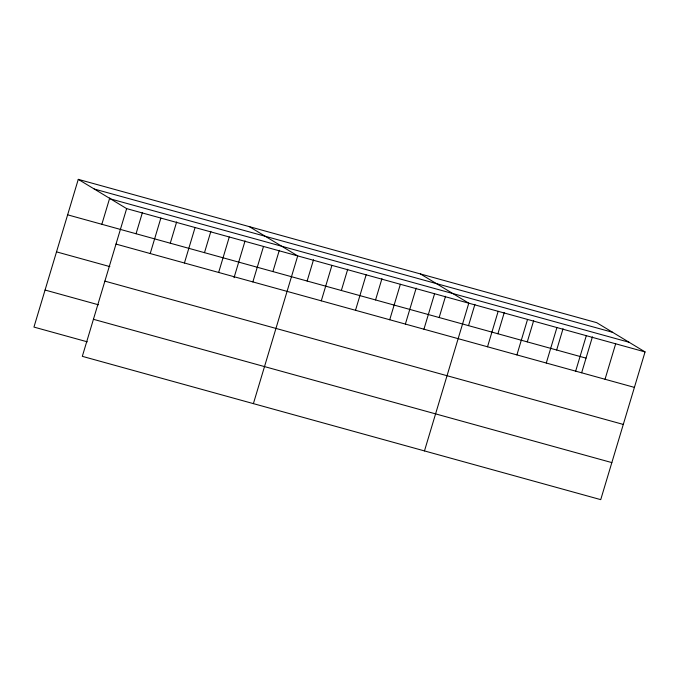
<?xml version="1.0" encoding="UTF-8"?>
<svg xmlns="http://www.w3.org/2000/svg" width="679" height="679" viewBox="0 0 679 679"><rect width="100%" height="100%" fill="white"/><g stroke="black" fill="none" stroke-linecap="round" stroke-linejoin="round"><path stroke-width="1.02" d="M78.272 179.358L126.642 208.614L82.32 356.339L600.728 499.642L645.05 351.917L596.68 322.661L78.272 179.358L33.95 327.083L87.285 341.826M101.842 224.282L109.752 197.937M136.055 233.737L142.446 212.459M150.212 253.547L160.855 218.078M170.276 243.201L176.659 221.914M184.425 263.002L195.068 227.533M204.489 252.656L210.872 231.378M218.646 272.457L229.281 236.988M234.026 277.711L245.085 240.833M252.86 281.921L263.503 246.452M272.916 271.575L279.307 250.288M253.394 403.632L297.716 255.907L249.346 226.65M307.137 281.03L313.52 259.751M321.286 300.831L331.929 265.362M341.35 290.485L347.733 269.207M355.507 310.295L366.142 274.825M375.563 299.948L381.946 278.662M389.721 319.75L400.364 284.28M405.388 324.027L416.168 288.125M423.934 329.205L434.577 293.735M439.16 317.526L445.543 296.248M424.468 450.924L468.79 303.199L420.42 273.934M468.535 325.648L474.918 304.362M487.522 346.782L498.165 311.313M497.911 333.762L504.293 312.484M516.906 354.905L527.541 319.436M527.286 341.885L533.669 320.607M546.281 363.027L556.924 327.558M556.661 350.008L563.044 328.729M575.656 371.15L586.3 335.681M581.648 372.754L592.428 336.843M605.031 379.264L615.675 343.795M94.228 189.017L612.645 332.311M110.677 198.964L629.085 342.267M126.642 208.614L645.05 351.917M67.628 214.827L586.036 358.13M115.999 244.084L634.407 387.386M56.518 251.867L109.854 266.609M104.88 281.131L623.297 424.434M45.06 290.035L98.396 304.778M93.43 319.3L611.847 462.603"/></g></svg>
